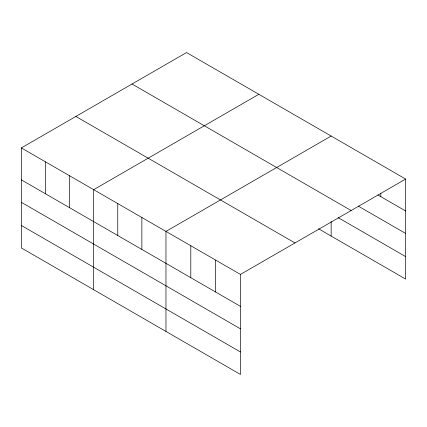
<?xml version="1.0" encoding="UTF-8"?>
<svg xmlns="http://www.w3.org/2000/svg" width="427" height="427" viewBox="0 0 427 427"><rect width="100%" height="100%" fill="white"/><g stroke="black" fill="none" stroke-linecap="round" stroke-linejoin="round"><path stroke-width="0.64" d="M240.465 328.833L240.465 274.422L21.35 147.918L21.35 247.943L240.465 374.447L240.465 328.833L21.35 202.323M21.35 147.918L186.535 52.553L405.65 179.057L405.65 279.082L318.526 228.781M258.842 94.298L93.657 189.668L93.657 289.693M331.149 136.042L165.964 231.413L165.964 331.437M240.465 274.422L405.65 179.057M377.927 194.99L405.65 210.991M358.296 206.118L405.65 233.462M132.023 84.023L351.138 210.527M338.083 217.599L405.65 256.611M75.862 116.448L294.977 242.952M21.35 179.858L240.465 306.362M21.35 225.477L240.465 351.981M380.815 193.33L380.815 196.655M331.149 221.528L331.149 236.067M215.63 260.086L215.63 292.025M190.8 245.749L190.8 277.689M141.865 217.498L141.865 249.432M117.761 203.583L117.761 235.517M69.553 175.753L69.553 207.687M45.454 161.833L45.454 193.773"/></g></svg>
